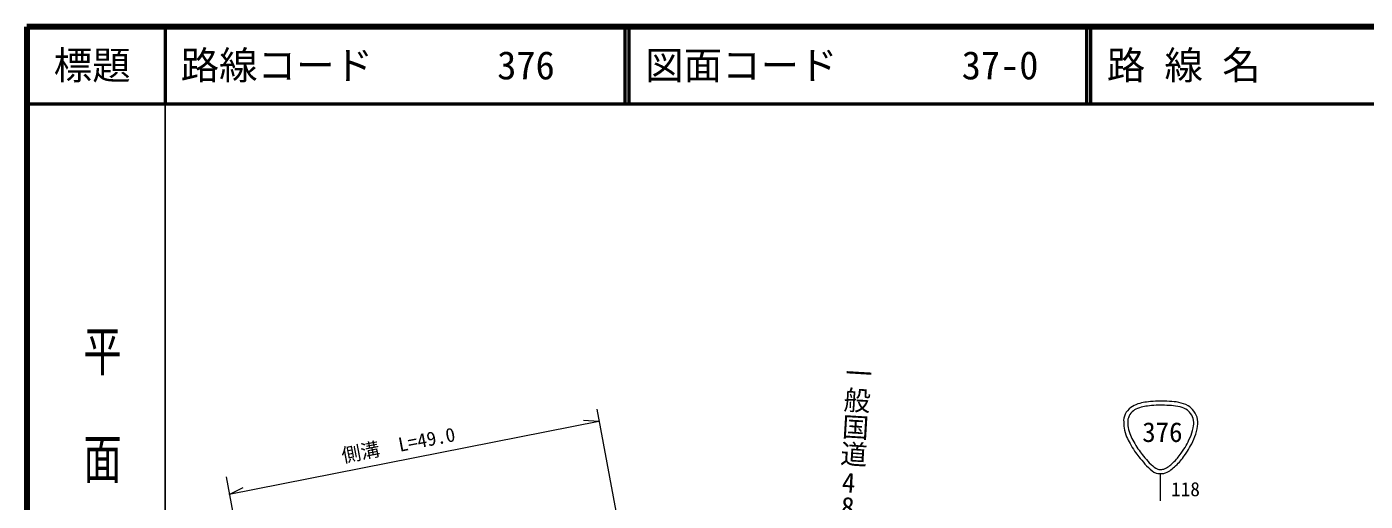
# Model space of a CAD drawing. Units: millimetres, scale not verified. Extents: x 40000 to 680000, y 20000 to 380000.
# Drawn here: x 40000 to 213966, y 318370 to 380000 of the extents above; entities that cross this region are included whole.
import ezdxf
from ezdxf.enums import TextEntityAlignment as Align

# ---------------------------------------------------------------- set-up
doc = ezdxf.new("R2010")
doc.units = ezdxf.units.MM
doc.header["$LTSCALE"] = 1000
for name, color, linetype, lineweight in [('M-BGD', 7, 'Continuous', 13), ('M-BMK-SRVR', 3, 'Continuous', 13), ('M-STR-HTXT', 7, 'Continuous', 13), ('M-STR-STRC', 7, 'Continuous', 13), ('M-TTL', 2, 'Continuous', 140), ('M-TTL-BAND', 7, 'Continuous', 25), ('M-TTL-LINE', 7, 'Continuous', 50)]:
    doc.layers.add(name, color=color, linetype=linetype, lineweight=lineweight)
doc.layers.add('M-TTL-TXT', color=7, linetype='Continuous')
doc.styles.add('@ＭＳ ゴシック', font='')
doc.styles.add('ＭＳ ゴシック', font='')
doc.styles.get('@ＭＳ ゴシック').set_extended_font_data('@MS Gothic')
doc.styles.get('ＭＳ ゴシック').set_extended_font_data('MS Gothic')

msp = doc.modelspace()

# ---------------------------------------------------------------- linework, layer by layer
at = {"layer": 'M-BMK-SRVR'}
msp.add_line((65897, 321536), (77532, 259162), dxfattribs=at)
at = {"layer": 'M-STR-HTXT'}
for p, q in [((114374, 328730), (112379, 328864)), ((114072, 330341), (120533, 295841)), ((114374, 328730), (66322, 319259)), ((66322, 319259), (68117, 320141))]:
    msp.add_line(p, q, dxfattribs=at)
at = {"layer": 'M-STR-STRC'}
msp.add_line((187373, 318423), (187373, 321961), dxfattribs=at)
for points in [[(186071, 331305), (187026, 331409), (187571, 331379), (188530, 331331), (188998, 331308), (189264, 331302), (189720, 331199), (190211, 331088), (190503, 331032), (190937, 330776), (191283, 330572), (191469, 330415), (191703, 330089), (191979, 329705), (192095, 329442), (192179, 328978), (192263, 328520), (192210, 328246), (192127, 327788), (192025, 327232), (191906, 326930), (191677, 326413), (191297, 325555), (191029, 325091), (190487, 324324), (190086, 323756), (189840, 323442), (189324, 322976), (188856, 322553), (188584, 322292), (188002, 322050), (187837, 321982), (187730, 321980), (187552, 321971), (187263, 321956), (187085, 321928), (186812, 322024), (186350, 322187), (186150, 322416), (185781, 322738), (185400, 323069), (185228, 323300), (184908, 323690), (184397, 324313), (184105, 324664), (183692, 325356), (183263, 326073), (183017, 326488), (182766, 327286), (182631, 327715), (182599, 327973), (182581, 328423), (182566, 328806), (182535, 329039), (182660, 329401), (182807, 329823), (182976, 330040), (183295, 330353), (183584, 330636), (183793, 330756), (184168, 330908), (184871, 331194), (185316, 331223), (186071, 331305)], [(186179, 330788), (187082, 330884), (187597, 330850), (188504, 330803), (188935, 330780), (189182, 330776), (189603, 330681), (190030, 330584), (190285, 330535), (190663, 330312), (190935, 330152), (191080, 330029), (191264, 329773), (191485, 329465), (191578, 329254), (191646, 328881), (191716, 328497), (191672, 328267), (191602, 327884), (191510, 327376), (191400, 327100), (191192, 326628), (190828, 325807), (190572, 325364), (190054, 324631), (189679, 324100), (189449, 323807), (188967, 323371), (188552, 322996), (188311, 322764), (187795, 322550), (187696, 322509), (187632, 322508), (187525, 322503), (187317, 322492), (187190, 322472), (186994, 322541), (186607, 322677), (186439, 322869), (186130, 323138), (185776, 323447), (185615, 323662), (185317, 324025), (184826, 324625), (184545, 324963), (184147, 325628), (183743, 326304), (183511, 326694), (183275, 327446), (183157, 327823), (183129, 328049), (183113, 328444), (183101, 328749), (183076, 328934), (183176, 329222), (183291, 329552), (183423, 329723), (183673, 329967), (183903, 330193), (184071, 330289), (184370, 330411), (185039, 330683), (185461, 330711), (186179, 330788)]]:
    msp.add_open_spline(points, degree=3, knots=[0, 0, 0, 0, 1, 1, 1, 2, 2, 2, 3, 3, 3, 4, 4, 4, 5, 5, 5, 6, 6, 6, 7, 7, 7, 8, 8, 8, 9, 9, 9, 10, 10, 10, 11, 11, 11, 12, 12, 12, 13, 13, 13, 14, 14, 14, 15, 15, 15, 16, 16, 16, 17, 17, 17, 18, 18, 18, 19, 19, 19, 20, 20, 20, 21, 21, 21, 21], dxfattribs=at)
at = {"layer": 'M-TTL'}
for p, q in [((40000, 380000), (40000, 20000)), ((680000, 380000), (40000, 380000))]:
    msp.add_line(p, q, dxfattribs=at)
at = {"layer": 'M-TTL-BAND'}
msp.add_line((58000, 370000), (58000, 20000), dxfattribs=at)
at = {"layer": 'M-TTL-LINE'}
for p, q in [((58000, 380000), (58000, 370000)), ((117750, 380000), (117750, 370000)), ((118250, 380000), (118250, 370000)), ((177750, 380000), (177750, 370000)), ((178250, 380000), (178250, 370000)), ((40000, 370000), (680000, 370000))]:
    msp.add_line(p, q, dxfattribs=at)

# ---------------------------------------------------------------- texts
at = {"layer": 'M-BGD', "style": '@ＭＳ ゴシック'}
for s, rotation, p in [('一般国道\u3000\u3000\u3000号', 266.563, (146158, 336871)), ('4', 356.563, (145835, 318788)), ('8', 356.563, (145703, 315633))]:
    msp.add_text(s, height=2566, rotation=rotation, dxfattribs=at).set_placement(p, align=Align.BOTTOM_LEFT)
at = {"layer": 'M-STR-HTXT', "style": 'ＭＳ ゴシック'}
msp.add_text('側溝\u3000L=49.0', height=1833, rotation=10.872, dxfattribs=at).set_placement((81217, 322830), align=Align.BOTTOM_LEFT)
at = {"layer": 'M-STR-STRC', "style": 'ＭＳ ゴシック'}
for s, height, p in [('376', 2566, (184981, 325295)), ('118', 1833, (188736, 318469))]:
    msp.add_text(s, height=height, dxfattribs=at).set_placement(p, align=Align.BOTTOM_LEFT)
at = {"layer": 'M-TTL-BAND', "style": '@ＭＳ ゴシック', "width": 1.4}
msp.add_text('平  面  図', height=3666, rotation=270, dxfattribs=at).set_placement((49777, 306475), align=Align.MIDDLE_RIGHT)
at = {"layer": 'M-TTL-TXT', "style": 'ＭＳ ゴシック'}
msp.add_text('標題', height=3666, dxfattribs=at).set_placement((48500, 375000), align=Align.MIDDLE_CENTER)
for s, p in [('路線コード', (60000, 375000)), ('376', (101142, 375000)), ('図面コード', (120380, 375000)), ('37-0', (161521, 375000)), ('路 線 名', (180380, 375000))]:
    msp.add_text(s, height=3666, dxfattribs=at).set_placement(p, align=Align.MIDDLE_LEFT)

doc.saveas('drawing.dxf')
